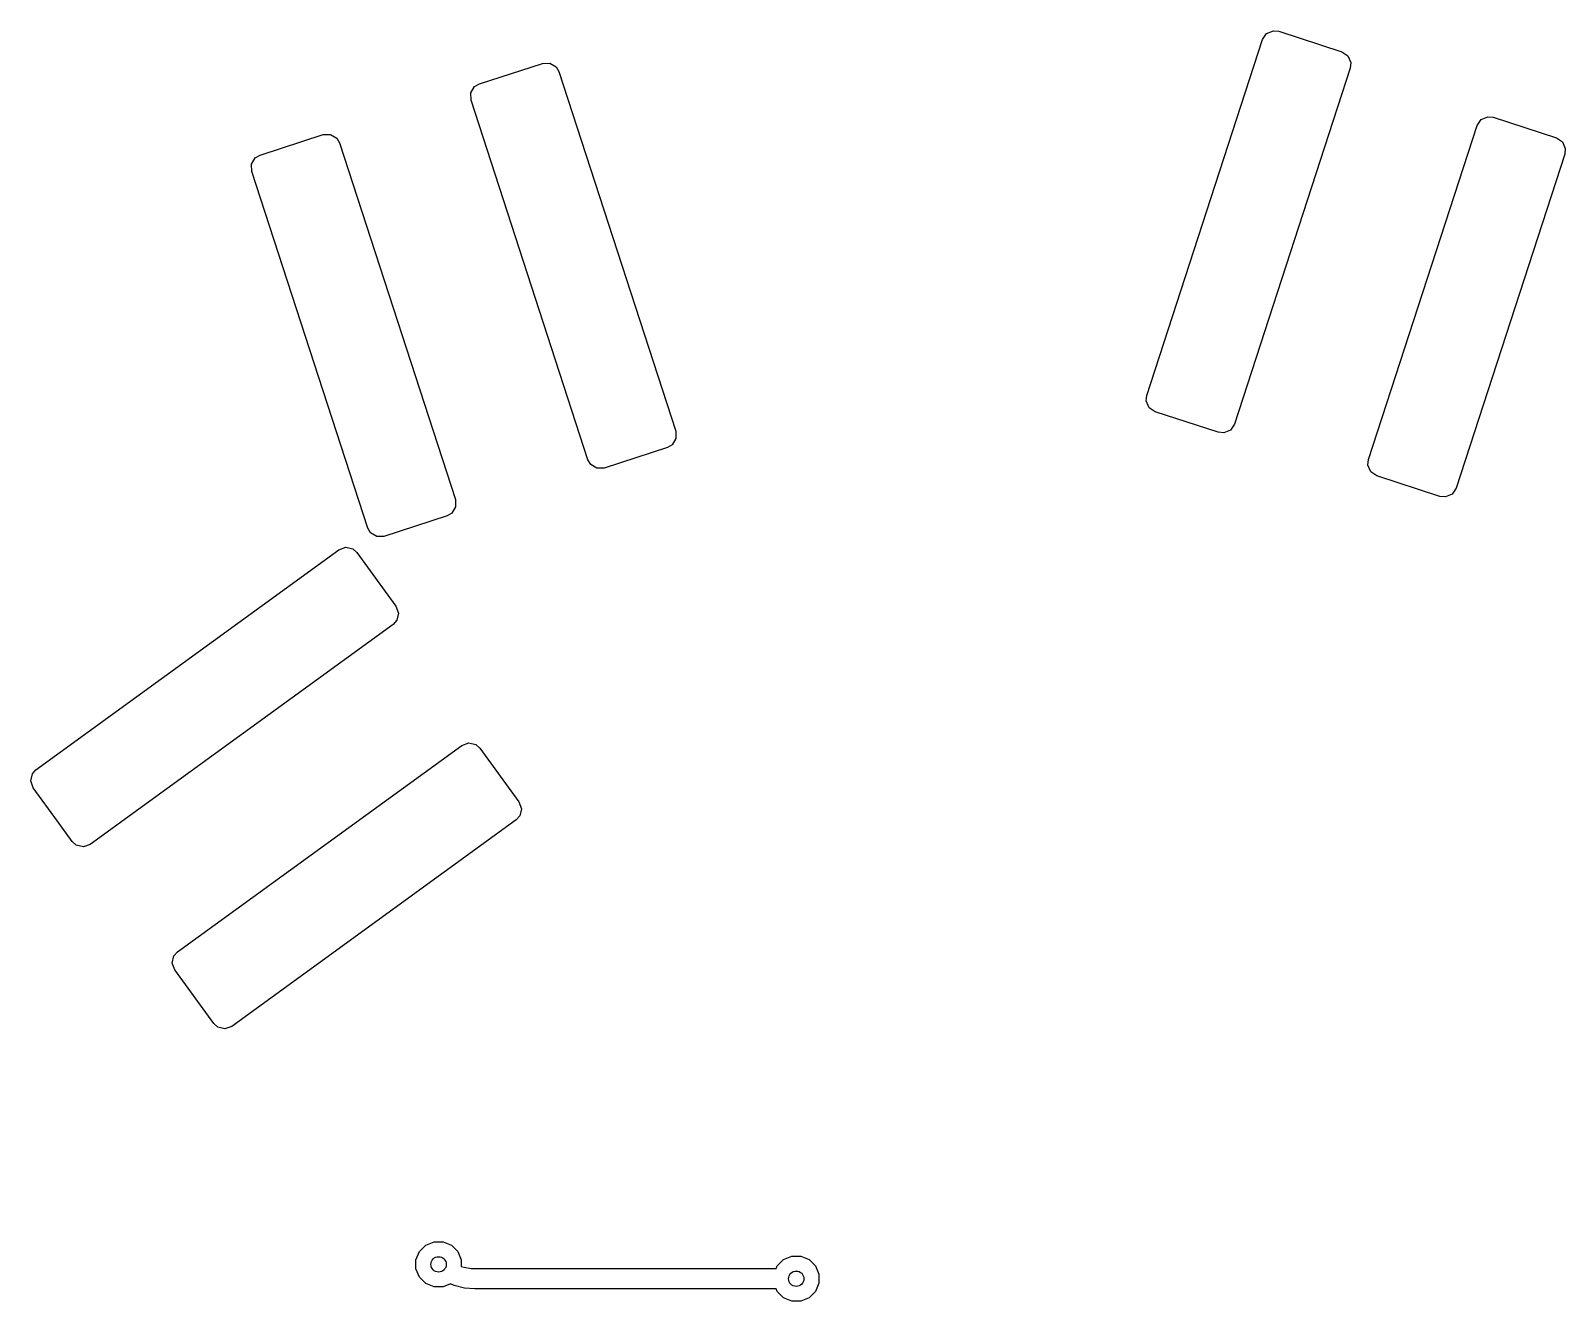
# Model space of a CAD drawing. Extents: x 113.2 to 165.8, y -133 to -81.9.
# Drawn here: x 113.25 to 128.22, y -94.3 to -81.9 of the extents above; entities that cross this region are included whole.
import ezdxf

# ---------------------------------------------------------------- set-up
doc = ezdxf.new("R2010")
doc.units = 0
doc.layers.add('BLACK', color=7, linetype='CONTINUOUS')

msp = doc.modelspace()

# ---------------------------------------------------------------- linework, layer by layer
at = {"layer": 'BLACK', "linetype": 'CONTINUOUS'}
for p, q in [((125.31001, -81.923436), (125.375407, -81.895799)), ((125.375407, -81.895799), (125.428701, -81.901144)), ((125.428701, -81.901144), (126.044994, -82.101389)), ((124.140921, -85.456824), (125.269938, -81.98204)), ((125.269938, -81.98204), (125.31001, -81.923436)), ((126.044994, -82.101389), (126.1036, -82.141462)), ((126.1036, -82.141462), (126.131237, -82.206859)), ((126.131237, -82.206859), (126.125891, -82.260158)), ((117.627954, -82.414789), (118.244244, -82.214544)), ((118.244244, -82.214544), (118.315209, -82.212518)), ((118.315209, -82.212518), (118.376006, -82.24918)), ((118.376006, -82.24918), (118.40301, -82.295442)), ((118.40301, -82.295442), (119.543572, -85.805705)), ((126.125891, -82.260158), (124.996873, -85.734936)), ((117.545033, -82.502589), (117.581696, -82.441791)), ((117.547061, -82.573556), (117.545033, -82.502589)), ((117.581696, -82.441791), (117.627954, -82.414789)), ((118.687617, -86.083821), (117.547061, -82.573556)), ((127.36293, -82.821622), (127.403003, -82.763018)), ((127.403003, -82.763018), (127.4684, -82.735381)), ((127.4684, -82.735381), (127.521697, -82.740726)), ((127.521697, -82.740726), (128.137985, -82.940967)), ((115.48808, -83.110078), (116.104368, -82.909834)), ((116.104368, -82.909834), (116.175334, -82.907808)), ((116.175334, -82.907808), (116.236131, -82.94447)), ((116.236131, -82.94447), (116.263135, -82.990732)), ((126.303449, -86.082392), (127.36293, -82.821622)), ((128.137985, -82.940967), (128.19659, -82.98104)), ((116.263135, -82.990732), (117.394364, -86.47228)), ((128.218882, -83.099736), (127.159401, -86.360508)), ((128.19659, -82.98104), (128.224228, -83.046436)), ((128.224228, -83.046436), (128.218882, -83.099736)), ((115.405155, -83.19788), (115.441818, -83.137082)), ((115.407182, -83.268846), (115.405155, -83.19788)), ((115.441818, -83.137082), (115.48808, -83.110078)), ((116.538411, -86.750397), (115.407182, -83.268846)), ((124.135576, -85.51012), (124.140921, -85.456824)), ((124.163213, -85.575517), (124.135576, -85.51012)), ((124.221819, -85.61559), (124.163213, -85.575517)), ((124.838104, -85.815833), (124.221819, -85.61559)), ((124.9568, -85.793542), (124.891403, -85.821179)), ((124.996873, -85.734936), (124.9568, -85.793542)), ((119.508937, -85.93747), (119.462674, -85.964474)), ((119.5456, -85.876672), (119.508937, -85.93747)), ((119.543572, -85.805705), (119.5456, -85.876672)), ((124.891403, -85.821179), (124.838104, -85.815833)), ((118.714619, -86.13008), (118.687617, -86.083821)), ((119.462674, -85.964474), (118.846384, -86.164715)), ((126.298104, -86.135687), (126.303449, -86.082392)), ((118.775417, -86.166742), (118.714619, -86.13008)), ((118.846384, -86.164715), (118.775417, -86.166742)), ((126.325741, -86.201084), (126.298104, -86.135687)), ((126.384346, -86.241158), (126.325741, -86.201084)), ((127.000631, -86.441405), (126.384346, -86.241158)), ((127.159401, -86.360508), (127.119328, -86.419114)), ((117.396392, -86.543247), (117.359729, -86.604045)), ((117.394364, -86.47228), (117.396392, -86.543247)), ((127.053931, -86.446751), (127.000631, -86.441405)), ((127.119328, -86.419114), (127.053931, -86.446751)), ((117.313467, -86.631049), (116.697179, -86.831292)), ((117.359729, -86.604045), (117.313467, -86.631049)), ((116.565413, -86.796657), (116.538411, -86.750397)), ((116.626211, -86.833319), (116.565413, -86.796657)), ((116.697179, -86.831292), (116.626211, -86.833319)), ((113.301638, -89.109433), (116.257463, -86.961896)), ((116.257463, -86.961896), (116.32433, -86.938038)), ((116.32433, -86.938038), (116.393481, -86.954119)), ((116.393481, -86.954119), (116.433459, -86.989772)), ((116.433459, -86.989772), (116.814344, -87.514014)), ((116.814344, -87.514014), (116.838202, -87.580882)), ((116.838202, -87.580882), (116.822122, -87.650033)), ((116.786469, -87.690011), (113.830648, -89.837547)), ((116.822122, -87.650033), (116.786469, -87.690011)), ((114.683463, -90.886628), (117.457237, -88.871359)), ((117.457237, -88.871359), (117.524103, -88.847502)), ((117.524103, -88.847502), (117.593254, -88.863582)), ((117.593254, -88.863582), (117.633232, -88.899235)), ((117.633232, -88.899235), (118.014116, -89.423479)), ((113.249906, -89.21856), (113.265987, -89.149409)), ((113.273764, -89.285426), (113.249906, -89.21856)), ((113.265987, -89.149409), (113.301638, -89.109433)), ((113.510117, -89.610738), (113.273764, -89.285426)), ((118.014116, -89.423479), (118.037975, -89.490347)), ((118.037975, -89.490347), (118.021894, -89.559499)), ((113.654651, -89.809672), (113.510117, -89.610738)), ((117.986241, -89.599476), (115.212472, -91.614746)), ((118.021894, -89.559499), (117.986241, -89.599476)), ((113.694629, -89.845325), (113.654651, -89.809672)), ((113.76378, -89.861405), (113.694629, -89.845325)), ((113.830648, -89.837547), (113.76378, -89.861405)), ((114.647812, -90.926604), (114.683463, -90.886628)), ((114.631731, -90.995756), (114.647812, -90.926604)), ((114.65559, -91.062624), (114.631731, -90.995756)), ((115.036475, -91.586871), (114.65559, -91.062624)), ((115.076453, -91.622524), (115.036475, -91.586871)), ((115.145604, -91.638604), (115.076453, -91.622524)), ((115.212472, -91.614746), (115.145604, -91.638604)), ((117.104997, -93.749822), (117.186105, -93.716226)), ((117.186105, -93.716226), (117.273895, -93.716226)), ((117.273895, -93.716226), (117.355003, -93.749822)), ((117.009323, -93.893008), (117.042919, -93.8119)), ((117.042919, -93.8119), (117.104997, -93.749822)), ((117.355003, -93.749822), (117.417081, -93.8119)), ((117.417081, -93.8119), (117.450677, -93.893008)), ((120.594997, -93.889822), (120.676105, -93.856226)), ((120.676105, -93.856226), (120.763895, -93.856226)), ((120.763895, -93.856226), (120.845003, -93.889822)), ((117.009323, -93.980798), (117.009323, -93.893008)), ((117.042919, -94.061906), (117.009323, -93.980798)), ((117.450677, -93.893008), (117.450677, -93.956159)), ((117.450677, -93.956159), (117.479308, -93.965718)), ((117.479308, -93.965718), (117.548153, -93.976905)), ((117.548153, -93.976905), (117.583028, -93.976903)), ((117.583028, -93.976903), (117.583029, -93.976903)), ((117.583029, -93.976903), (117.583034, -93.976903)), ((117.583034, -93.976903), (120.522562, -93.976903)), ((120.522562, -93.976903), (120.532919, -93.9519)), ((120.532919, -93.9519), (120.594997, -93.889822)), ((120.845003, -93.889822), (120.907081, -93.9519)), ((120.907081, -93.9519), (120.940677, -94.033008)), ((120.940677, -94.033008), (120.940677, -94.120798)), ((117.104997, -94.123984), (117.042919, -94.061906)), ((117.186105, -94.15758), (117.104997, -94.123984)), ((117.273895, -94.15758), (117.186105, -94.15758)), ((117.34487, -94.12818), (117.273895, -94.15758)), ((117.382893, -94.144382), (117.34487, -94.12818)), ((117.481654, -94.168723), (117.382893, -94.144382)), ((117.583006, -94.1769), (117.481654, -94.168723)), ((117.583034, -94.176903), (117.583006, -94.1769)), ((117.58304, -94.176903), (117.583034, -94.176903)), ((120.522562, -94.176903), (117.58304, -94.176903)), ((120.532919, -94.201906), (120.522562, -94.176903)), ((120.940677, -94.120798), (120.907081, -94.201906)), ((120.594997, -94.263984), (120.532919, -94.201906)), ((120.676105, -94.29758), (120.594997, -94.263984)), ((120.763895, -94.29758), (120.676105, -94.29758)), ((120.845003, -94.263984), (120.763895, -94.29758)), ((120.907081, -94.201906), (120.845003, -94.263984))]:
    msp.add_line(p, q, dxfattribs=at)
at = {"layer": 'BLACK'}
for centre in [(117.23, -93.936903), (120.72, -94.076903)]:
    msp.add_circle(centre, 0.075, dxfattribs=at)

doc.saveas('drawing.dxf')
